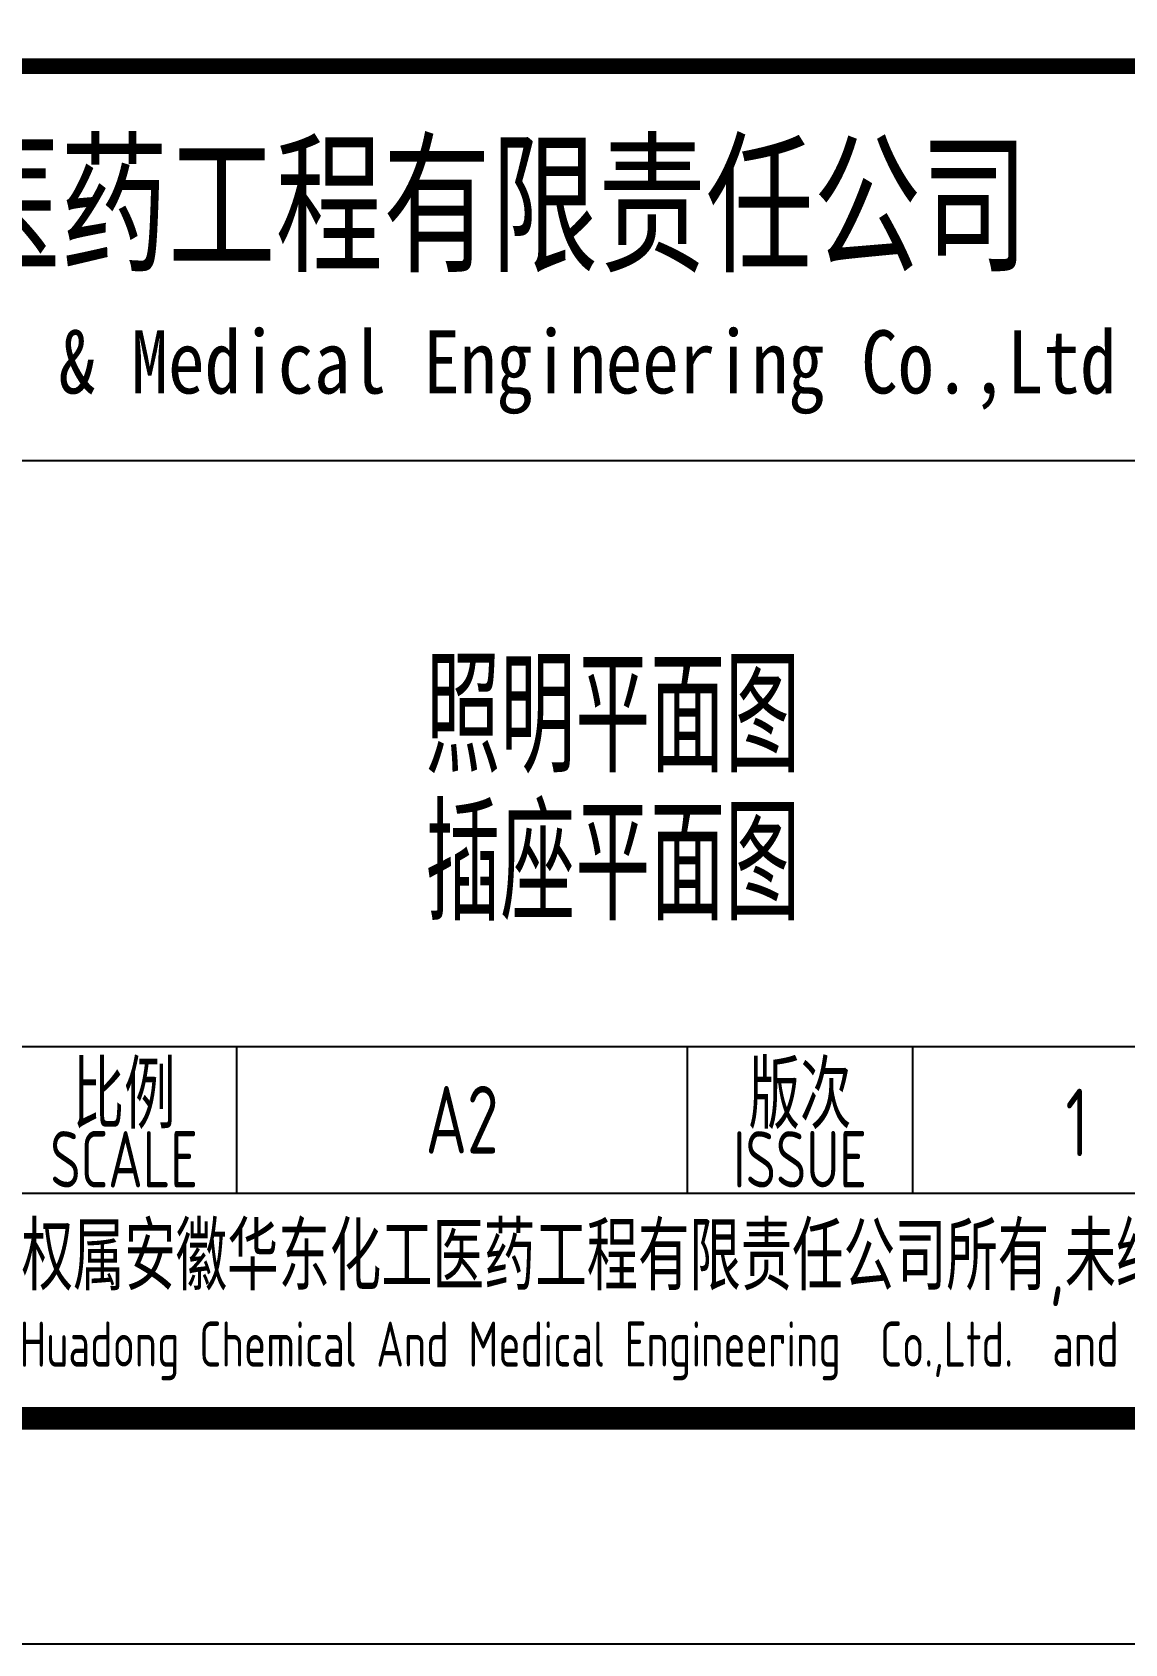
# Model space of a CAD drawing. Extents: x 5600590 to 5949977, y -428435 to -354779.
# Drawn here: x 5773565 to 5778414, y -412848 to -405697 of the extents above; entities that cross this region are included whole.
import ezdxf
from ezdxf.enums import TextEntityAlignment as Align

# ---------------------------------------------------------------- set-up
doc = ezdxf.new("R2010")
doc.units = 0
doc.header["$LTSCALE"] = 1000
doc.header["$MEASUREMENT"] = 0
doc.layers.get('0').update_dxf_attribs({"linetype": 'CONTINUOUS'})
doc.layers.add('PUB_TITLE', color=4, linetype='CONTINUOUS')
doc.styles.add('AHD', font='sceie.shx', dxfattribs={"width": 0.7, "bigfont": 'sceic.shx'})
doc.styles.add('ECEC_TQ_S', font='')
doc.styles.add('sceie', font='sceie.shx', dxfattribs={"width": 0.7, "bigfont": 'sceic.shx'})
doc.styles.get('ECEC_TQ_S').set_extended_font_data('SimSun')

msp = doc.modelspace()

# ---------------------------------------------------------------- linework, layer by layer
for p, q in [((5767972.9, -407597.7), (5785972.9, -407597.7)), ((5767972.9, -410197.7), (5785972.9, -410197.7)), ((5774472.9, -410847.7), (5774472.9, -410197.7)), ((5776472.9, -410847.7), (5776472.9, -410197.7)), ((5777472.9, -410847.7), (5777472.9, -410197.7)), ((5767972.9, -410847.7), (5785972.9, -410847.7)), ((5767972.9, -411847.7), (5785972.9, -411847.7))]:
    msp.add_line(p, q)
msp.add_lwpolyline([(5785972.9, -405847.7, 70, 70, 0), (5767972.9, -405847.7, 70, 70, 0), (5767972.9, -411847.7, 0, 0, 0)], format="xyseb")
at = {"layer": 'PUB_TITLE', "color": 4}
msp.add_lwpolyline([(5727572.9, -412847.7), (5786972.9, -412847.7), (5786972.9, -370847.7), (5727572.9, -370847.7)], close=True, dxfattribs=at)
at = {"layer": 'PUB_TITLE', "color": 4, "const_width": 100}
msp.add_lwpolyline([(5730072.9, -411847.7), (5785972.9, -411847.7), (5785972.9, -371847.7), (5730072.9, -371847.7)], close=True, dxfattribs=at)

# ---------------------------------------------------------------- texts
for s, height, style, width, p in [('安徽华东化工医药工程有限责任公司', 500, 'ECEC_TQ_S', 0.7, (5774167.8, -406447.7)), ('安徽华东化工医药工程有限责任公司', 500, 'ECEC_TQ_S', 0.7, (5774167.8, -406447.7)), ('Anhui Huadong Chemical & Medical Engineering Co.,Ltd', 280, 'ECEC_TQ_S', 0.85, (5774167.8, -407197.7)), ('Anhui Huadong Chemical & Medical Engineering Co.,Ltd', 280, 'ECEC_TQ_S', 0.85, (5774167.8, -407197.7)), ('照明平面图', 500, 'AHD', 0.7, (5776141.8, -408720)), ('插座平面图', 500, 'AHD', 0.7, (5776141.8, -409360.2)), ('比例', 300, 'AHD', 0.8, (5773972.9, -410397.7)), ('比例', 300, 'AHD', 0.8, (5773972.9, -410397.7)), ('版次', 300, 'AHD', 0.8, (5776972.9, -410397.7)), ('版次', 300, 'AHD', 0.8, (5776972.9, -410397.7)), ('1', 300, 'sceie', 0.8, (5778202.3, -410534.7)), ('SCALE', 250, 'AHD', 0.8, (5773972.9, -410697.7)), ('SCALE', 250, 'AHD', 0.8, (5773972.9, -410697.7)), ('ISSUE', 250, 'AHD', 0.8, (5776972.9, -410697.7)), ('ISSUE', 250, 'AHD', 0.8, (5776972.9, -410697.7)), ('本文件专有权属安徽华东化工医药工程有限责任公司所有,未经许可不得复制或转让给第三方', 300, 'AHD', 0.8, (5776972.9, -411147.7)), ('本文件专有权属安徽华东化工医药工程有限责任公司所有,未经许可不得复制或转让给第三方', 300, 'AHD', 0.8, (5776972.9, -411147.7)), ('The proprietary right of this document belongs to Anhui Huadong Chemical And Medical Engineering  Co.,Ltd.  and any replication or transfer to the 3rd. side is forbidden without its permission. ', 200, 'AHD', 0.8, (5776972.9, -411547.7)), ('The proprietary right of this document belongs to Anhui Huadong Chemical And Medical Engineering  Co.,Ltd.  and any replication or transfer to the 3rd. side is forbidden without its permission. ', 200, 'AHD', 0.8, (5776972.9, -411547.7))]:
    msp.add_text(s, height=height, dxfattribs=dict(style=style, width=width)).set_placement(p, align=Align.MIDDLE)
at = {"style": 'AHD', "width": 0.8}
msp.add_attdef('A2', text='1:100', height=300, dxfattribs=at).set_placement((5775472.9, -410522.7), align=Align.MIDDLE)

doc.saveas('drawing.dxf')
